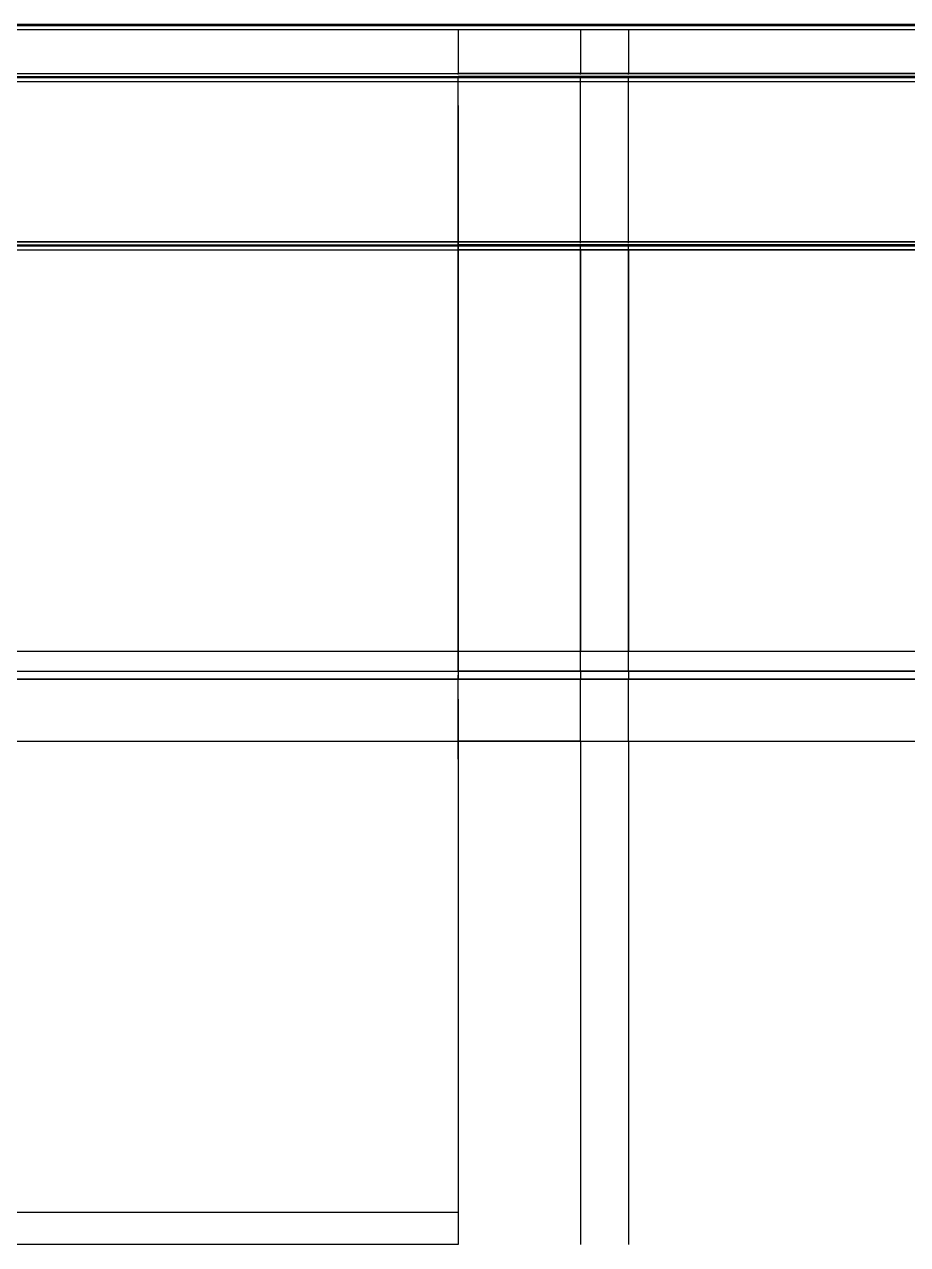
# Model space of a CAD drawing. Header units: metres. Extents: x -127 to 754, y 0 to 641.
# Drawn here: x 313.3 to 533.6, y 0 to 304.3 of the extents above; entities that cross this region are included whole.
import ezdxf

# ---------------------------------------------------------------- set-up
doc = ezdxf.new("R2010")
doc.units = ezdxf.units.M

msp = doc.modelspace()

# ---------------------------------------------------------------- linework, layer by layer
for p, q in [((127.4, 304.25, -71.83), (700.09, 304.25, -505.03)), ((700, 304.25, -91.02), (127.4, 304.25, -89.83)), ((127.4, 304, -72.27), (700.09, 304, -505.3)), ((700, 304, -91.02), (127.4, 304, -90.09)), ((127.4, 303, -73.02), (700.09, 303, -506.77)), ((127.4, 303, -90.27), (700, 303, -91.02)), ((421.5, 303.01, -992.1), (421.5, 303, -1095.59)), ((421.5, 303, -976.6), (754, 303, -586.02)), ((421.5, 303, -975.6), (421.5, 292, -975.6)), ((421.5, 303, -976.6), (421.5, 303, -975.6)), ((421.5, 303, -989.6), (421.5, 292, -989.6)), ((421.5, 303, -990.1), (421.5, 303, -989.6)), ((421.5, 303, -991.6), (421.5, 292, -991.6)), ((421.5, 303, -992.1), (421.5, 303, -991.6)), ((421.5, 303, -1077.84), (421.5, 303, -1078.34)), ((421.5, 303, -1078.34), (421.5, 292, -1078.34)), ((421.5, 303, -1079.84), (421.5, 303, -1080.34)), ((421.5, 303, -1080.34), (421.5, 292, -1080.34)), ((452, 303, -767.85), (452, 292, -767.85)), ((452, 303, -768.85), (452, 303, -767.85)), ((452, 303, -895.98), (452, 292, -895.98)), ((452, 303, -896.48), (452, 303, -895.98)), ((452, 303, -904.6), (452, 292, -904.6)), ((452, 303, -905.6), (452, 303, -904.6)), ((452, 303, -964.98), (452, 292, -964.98)), ((452, 303, -965.48), (452, 303, -964.98)), ((452, 303, -966.98), (452, 292, -966.98)), ((452, 303, -967.48), (452, 303, -966.98)), ((464, 303, -806.1), (464, 303, -807.1)), ((464, 303, -807.1), (464, 292, -807.1)), ((464, 303, -815.22), (464, 303, -815.72)), ((464, 303, -815.72), (464, 292, -815.72)), ((464, 303, -817.22), (464, 303, -817.72)), ((464, 303, -817.72), (464, 292, -817.72)), ((464, 303, -893.98), (464, 292, -893.98)), ((464, 303, -894.48), (464, 303, -893.98)), ((127.4, 292, -72.27), (700.09, 292, -506.77)), ((127.4, 292, -90.27), (700, 292, -91.02)), ((127.4, 291.25, -71.83), (700.09, 291.25, -506.33)), ((127.4, 291, -72.08), (700.09, 291, -506.77)), ((127.4, 290, -73.02), (700.09, 290, -506.77)), ((127.4, 290, -90.27), (700, 290, -91.02)), ((421.5, 292, -1095.59), (421.5, 292.01, -992.51)), ((754, 292, -586.02), (421.5, 292, -975.6)), ((421.5, 291.73, -976.15), (421.5, 292, -975.6)), ((421.5, 291.73, -976.15), (421.5, 292, -975.6)), ((421.5, 291.73, -990.15), (421.5, 292, -989.6)), ((421.5, 291.73, -992.15), (421.5, 292, -991.6)), ((421.5, 291.73, -1077.79), (421.5, 292, -1078.34)), ((421.5, 291.73, -1079.79), (421.5, 292, -1080.34)), ((421.5, 291.73, -1096.14), (421.5, 292, -1095.59)), ((421.5, 291.25, -1096.01), (421.5, 291.26, -992.51)), ((754, 291.25, -586.02), (421.5, 291.25, -976.04)), ((421.5, 291, -1095.69), (421.5, 291.01, -992.51)), ((754, 291, -586.02), (421.5, 291, -975.79)), ((421.5, 290, -975.6), (421.5, 291, -975.6)), ((421.5, 290, -975.6), (421.5, 291, -975.6)), ((421.5, 290, -989.6), (421.5, 291, -989.6)), ((421.5, 290, -991.6), (421.5, 291, -991.6)), ((421.5, 290, -1078.34), (421.5, 291, -1078.34)), ((421.5, 290, -1080.34), (421.5, 291, -1080.34)), ((421.5, 290, -1095.59), (421.5, 291, -1095.59)), ((421.5, 291, -975.6), (421.5, 291, -975.79)), ((421.5, 291, -1095.59), (421.5, 291, -1095.78)), ((421.5, 290, -974.85), (421.5, 290.01, -1095.59)), ((421.5, 290, -975.6), (754, 290, -586.02)), ((421.5, 250, -974.85), (421.5, 290, -974.85)), ((421.5, 250, -974.85), (421.5, 290, -974.85)), ((421.5, 290, -1094.84), (421.5, 290, -974.85)), ((421.5, 250, -988.85), (421.5, 290, -988.85)), ((421.5, 283.99, -990.85), (421.5, 290, -990.85)), ((421.5, 283.99, -1079.09), (421.5, 290, -1079.09)), ((421.5, 274, -1081.09), (421.5, 290, -1081.09)), ((421.5, 274, -1094.84), (421.5, 290, -1094.84)), ((452, 291.73, -768.4), (452, 292, -767.85)), ((452, 291.73, -896.52), (452, 292, -895.98)), ((452, 291.73, -905.15), (452, 292, -904.6)), ((452, 291.73, -965.52), (452, 292, -964.98)), ((452, 291.73, -967.52), (452, 292, -966.98)), ((452, 290, -767.85), (452, 291, -767.85)), ((452, 290, -895.98), (452, 291, -895.98)), ((452, 290, -904.6), (452, 291, -904.6)), ((452, 290, -964.98), (452, 291, -964.98)), ((452, 290, -966.98), (452, 291, -966.98)), ((452, 250, -767.1), (452, 290, -767.1)), ((452, 250, -903.85), (452, 290, -903.85)), ((452, 250, -964.23), (452, 290, -964.23)), ((452, 250, -966.23), (452, 290, -966.23)), ((464, 291.73, -806.55), (464, 292, -807.1)), ((464, 291.73, -815.18), (464, 292, -815.72)), ((464, 291.73, -817.18), (464, 292, -817.72)), ((464, 291.73, -894.52), (464, 292, -893.98)), ((464, 290, -807.1), (464, 291, -807.1)), ((464, 290, -815.72), (464, 291, -815.72)), ((464, 290, -817.72), (464, 291, -817.72)), ((464, 290, -893.98), (464, 291, -893.98)), ((464, 250, -807.85), (464, 290, -807.85)), ((464, 250, -816.47), (464, 290, -816.47)), ((464, 250, -818.47), (464, 290, -818.47)), ((464, 250, -893.23), (464, 290, -893.23)), ((464, 250, -895.23), (464, 290, -895.23)), ((421.5, 284, -990.85), (421.5, 283.99, -1079.09)), ((421.5, 283.99, -990.85), (421.5, 250, -990.85)), ((421.5, 283.99, -1079.09), (421.5, 274, -1079.09)), ((421.5, 274, -1077.02), (421.5, 273, -1077.02)), ((421.5, 274, -1097.27), (421.5, 273, -1097.27)), ((421.5, 274, -1097.27), (421.5, 274, -1077.02)), ((421.5, 273, -1077.02), (421.5, 273, -1087.15)), ((421.5, 273, -1097.27), (421.5, 273, -1087.15)), ((421.5, 271.38, -1078.9), (421.5, 271.38, -1079.9)), ((421.5, 271.38, -1079.9), (421.5, 250, -1079.9)), ((421.5, 271.38, -1079.9), (421.5, 271.38, -1087.15)), ((421.5, 271.38, -1094.4), (421.5, 271.38, -1087.15)), ((421.5, 271.38, -1094.4), (421.5, 250, -1094.4)), ((421.5, 271.38, -1095.4), (421.5, 271.38, -1094.4)), ((421.5, 268, -1082.81), (421.5, 148, -1082.81)), ((127.4, 250, -73.02), (754, 250, -544.06)), ((700, 250, -91.02), (127.4, 250, -90.27)), ((452, 250, -767.85), (421.5, 250, -975.6)), ((452, 250, -974.35), (421.5, 250, -990.85)), ((421.5, 249.73, -976.15), (421.5, 250, -975.6)), ((421.5, 249.73, -976.15), (421.5, 250, -975.6)), ((421.5, 249.73, -990.15), (421.5, 250, -989.6)), ((421.5, 249.72, -1079.35), (421.5, 250, -1079.9)), ((421.5, 250, -1079.9), (421.5, 250, -1087.15)), ((421.5, 250, -1094.4), (421.5, 250, -1087.15)), ((421.5, 249.72, -1094.94), (421.5, 250, -1094.4)), ((421.5, 249.73, -992.15), (421.5, 250, -991.6)), ((421.5, 250, -991.6), (421.5, 250, -990.85)), ((421.5, 249.25, -992.04), (421.5, 249.73, -992.15)), ((754, 250, -628.06), (452, 250, -767.85)), ((452, 249.73, -768.4), (452, 250, -767.85)), ((452, 249.73, -896.52), (452, 250, -895.97)), ((452, 249.73, -905.15), (452, 250, -904.6)), ((452, 249.73, -965.52), (452, 250, -964.97)), ((452, 249.73, -967.52), (452, 250, -966.97)), ((452, 250, -964.22), (452, 250, -964.22)), ((464, 249.73, -806.55), (464, 250, -807.1)), ((464, 249.73, -815.18), (464, 250, -815.73)), ((464, 249.73, -817.18), (464, 250, -817.73)), ((464, 249.73, -894.52), (464, 250, -893.97)), ((464, 250, -818.48), (464, 250, -818.48)), ((464, 250, -893.22), (464, 250, -893.22)), ((127.4, 249.25, -71.83), (728.09, 249.25, -516.95)), ((127.4, 249, -72.08), (700.09, 249, -506.77)), ((127.4, 248, -73.02), (700.09, 248, -506.77)), ((127.4, 248, -90.27), (700, 248, -91.02)), ((638.09, 249.25, -665.68), (421.5, 249.25, -976.06)), ((421.5, 249.25, -976.01), (421.5, 249.25, -992)), ((421.5, 249.25, -1079.46), (421.5, 249.25, -1087.15)), ((421.5, 249.25, -1094.83), (421.5, 249.25, -1087.15)), ((421.5, 249, -991.79), (421.5, 249.25, -992.04)), ((638.09, 249, -665.26), (421.5, 249, -975.79)), ((421.5, 249, -975.6), (421.5, 249, -975.79)), ((421.5, 249, -975.6), (421.5, 249, -975.79)), ((421.5, 248, -975.6), (421.5, 249, -975.6)), ((421.5, 248, -975.6), (421.5, 249, -975.6)), ((421.5, 249, -975.79), (421.5, 249, -991.6)), ((421.5, 249, -989.6), (421.5, 249, -989.79)), ((421.5, 248, -989.6), (421.5, 249, -989.6)), ((421.5, 249, -1079.9), (421.5, 249, -1079.71)), ((421.5, 248, -1079.9), (421.5, 249, -1079.9)), ((421.5, 249, -1079.9), (421.5, 249, -1087.15)), ((421.5, 249, -1094.4), (421.5, 249, -1087.15)), ((421.5, 249, -1094.4), (421.5, 249, -1094.58)), ((421.5, 248, -1094.4), (421.5, 249, -1094.4)), ((421.5, 249, -991.6), (421.5, 248, -991.6)), ((421.5, 249, -991.6), (421.5, 249, -991.79)), ((638.09, 248, -665.26), (421.5, 248, -975.6)), ((421.5, 248, -974.85), (421.5, 248, -990.85)), ((421.5, 148, -974.85), (421.5, 248, -974.85)), ((421.5, 148, -974.85), (421.5, 248, -974.85)), ((421.5, 248, -1079.9), (421.5, 248, -1080.65)), ((421.5, 248, -1080.65), (421.5, 248, -1087.15)), ((421.5, 248, -1093.65), (421.5, 248, -1087.15)), ((421.5, 248, -1094.4), (421.5, 248, -1093.65)), ((421.5, 248, -988.85), (421.5, 142, -988.85)), ((421.5, 248, -991.6), (421.5, 248, -990.85)), ((421.5, 248, -990.85), (421.5, 142, -990.85)), ((421.5, 248, -1080.65), (421.5, 156, -1080.64)), ((421.5, 248, -1093.65), (421.5, 156, -1093.64)), ((452, 249, -767.85), (452, 249, -768.04)), ((452, 248, -767.85), (452, 249, -767.85)), ((452, 249, -895.97), (452, 249, -896.16)), ((452, 248, -895.98), (452, 249, -895.98)), ((452, 249, -904.6), (452, 249, -904.79)), ((452, 248, -904.6), (452, 249, -904.6)), ((452, 249, -964.97), (452, 249, -965.16)), ((452, 248, -964.98), (452, 249, -964.98)), ((452, 249, -966.97), (452, 249, -967.16)), ((452, 248, -966.98), (452, 249, -966.98)), ((452, 148, -767.1), (452, 248, -767.1)), ((452, 148, -903.85), (452, 248, -903.85)), ((452, 248, -964.97), (452, 248, -964.22)), ((452, 248, -966.22), (452, 148, -966.22)), ((452, 248, -964.23), (452, 148, -964.23)), ((464, 249, -807.1), (464, 249, -806.91)), ((464, 248, -807.1), (464, 249, -807.1)), ((464, 249, -815.73), (464, 249, -815.54)), ((464, 248, -815.72), (464, 249, -815.72)), ((464, 249, -817.73), (464, 249, -817.54)), ((464, 248, -817.72), (464, 249, -817.72)), ((464, 249, -893.97), (464, 249, -894.16)), ((464, 248, -893.98), (464, 249, -893.98)), ((464, 148, -807.85), (464, 248, -807.85)), ((464, 248, -816.48), (464, 148, -816.48)), ((464, 248, -817.73), (464, 248, -818.48)), ((464, 248, -893.97), (464, 248, -893.22)), ((464, 248, -895.22), (464, 148, -895.22)), ((464, 248, -818.47), (464, 148, -818.47)), ((464, 248, -893.23), (464, 148, -893.23)), ((421.5, 159, -1090.64), (421.5, 245, -1090.65)), ((421.5, 245, -1090.65), (421.5, 245, -1083.65)), ((421.5, 159.5, -1090.14), (421.5, 244.5, -1090.15)), ((421.5, 244.5, -1090.15), (421.5, 244.5, -1084.15)), ((421.5, 159.5, -1084.14), (421.5, 159.5, -1090.14)), ((421.5, 159, -1083.64), (421.5, 159, -1090.64)), ((421.5, 154, -1079.6), (421.5, 156, -1079.6)), ((421.5, 156, -1080.64), (421.5, 156, -1079.6)), ((421.5, 156, -1087.14), (421.5, 156, -1080.64)), ((421.5, 156, -1087.14), (421.5, 156, -1093.64)), ((421.5, 156, -1093.64), (421.5, 156, -1094.68)), ((421.5, 154, -1094.68), (421.5, 156, -1094.68)), ((421.5, 154, -1087.14), (421.5, 154, -1079.6)), ((421.5, 154, -1087.14), (421.5, 154, -1094.68)), ((421.5, 154, -1079.6), (421.5, 154, -1079.14)), ((421.5, 154, -1079.14), (421.5, 142, -1079.14)), ((421.5, 154, -1094.68), (421.5, 154, -1095.14)), ((421.5, 154, -1095.14), (421.5, 142, -1095.14)), ((127.4, 148, -73.02), (700, 148, -109.02)), ((127.4, 148, -89.52), (700, 148, -91.02)), ((421.5, 143, -976.35), (421.5, 148, -976.35)), ((421.5, 148, -976.35), (452, 148, -768.6)), ((452, 143, -768.6), (452, 148, -768.6)), ((452, 148, -768.6), (638.09, 148, -666.02)), ((452, 143, -905.35), (452, 148, -905.35)), ((452, 148, -905.35), (464, 148, -859.35)), ((464, 143, -806.35), (464, 148, -806.35)), ((464, 148, -806.35), (464, 148, -859.35)), ((127.4, 143, -71.98), (700, 143, -109.02)), ((754, 143, -586.02), (421.5, 143, -976.35)), ((421.5, 143, -975.89), (421.5, 141, -975.89)), ((421.5, 143, -975.89), (421.5, 143, -976.35)), ((452, 143, -768.14), (452, 141, -768.14)), ((452, 143, -904.89), (452, 141, -904.89)), ((452, 143, -768.14), (452, 143, -768.6)), ((452, 143, -904.89), (452, 143, -905.35)), ((464, 143, -806.81), (464, 141, -806.81)), ((464, 143, -806.81), (464, 143, -806.35)), ((127.4, 141, -73.02), (700, 141, -109.02)), ((700, 141, -91.02), (127.4, 141, -89.98)), ((421.5, 142.01, -975.89), (421.5, 142, -1094.86)), ((421.5, 142, -1079.14), (421.5, 142, -1093.64)), ((421.5, 142, -1095.14), (421.5, 142, -1093.64)), ((421.5, 136, -1096.84), (421.5, 142, -1096.84)), ((421.5, 142, -1096.84), (421.5, 142, -1094.86)), ((452, 141, -768.14), (421.5, 141, -975.89)), ((421.5, 125.5, -974.85), (421.5, 141, -974.85)), ((754, 141, -586.02), (452, 141, -768.14)), ((452, 125.5, -767.1), (452, 141, -767.1)), ((452, 125.5, -903.85), (452, 141, -903.85)), ((464, 125.5, -807.85), (464, 141, -807.85)), ((421.5, 136.01, -974.85), (421.5, 136, -1094.84)), ((421.5, 136, -1094.84), (421.5, 119.5, -1094.84)), ((421.5, 136, -1094.84), (421.5, 136, -1096.84)), ((421.5, 134.5, -1094.84), (421.5, 134.5, -1104.84)), ((421.5, 128.5, -1106.82), (421.5, 134.5, -1106.82)), ((421.5, 134.5, -1106.82), (421.5, 134.5, -1104.84)), ((421.5, 128.5, -1094.84), (421.5, 128.5, -1104.84)), ((421.5, 128.5, -1104.82), (421.5, 128.5, -1106.82)), ((421.5, 128.5, -1104.84), (421.5, 127, -1104.84)), ((127.4, 125.5, -74.02), (700, 125.5, -109.02)), ((421.5, 127, -1104.84), (421.5, 127, -1114.84)), ((421.5, 121, -1102.84), (421.5, 127, -1102.84)), ((421.5, 127, -1102.84), (421.5, 127, -1104.82)), ((421.5, 121, -1116.82), (421.5, 127, -1116.82)), ((421.5, 127, -1116.82), (421.5, 127, -1114.84)), ((452, 125.5, -767.1), (421.5, 125.5, -974.85)), ((452, 125.5, -767.1), (728.09, 125.5, -656.06)), ((452, 125.5, -902.85), (452, 119.5, -902.85)), ((452, 125.5, -973.85), (452, 119.5, -973.85)), ((464, 125.5, -808.85), (464, 119.5, -808.85)), ((421.5, 121, -1114.82), (421.5, 121, -1104.84)), ((421.5, 121, -1104.84), (421.5, 121, -1102.84)), ((421.5, 121, -1114.84), (421.5, 119.5, -1114.82)), ((421.5, 121, -1114.82), (421.5, 121, -1116.82)), ((421.5, 119.5, -1114.82), (421.5, 8, -1114.82)), ((452, 121, -973.85), (452, 119.5, -973.85)), ((452, 119.5, -902.85), (452, 8, -902.85)), ((452, 119.5, -973.85), (452, 8, -973.85)), ((464, 119.5, -808.85), (464, 8, -808.85)), ((421.5, 8, -1120.82), (-127.4, 8, 5.98)), ((421.5, 8, -979.85), (421.5, 0, -979.85)), ((421.5, 8, -1120.82), (421.5, 0, -1120.82)), ((452, 8, -772.1), (452, 0, -772.1)), ((452, 8, -908.85), (452, 0, -908.85)), ((464, 8, -802.85), (464, 0, -802.85)), ((421.5, 0, -1120.82), (-127.4, 0, 5.98))]:
    msp.add_line(p, q)

doc.saveas('drawing.dxf')
